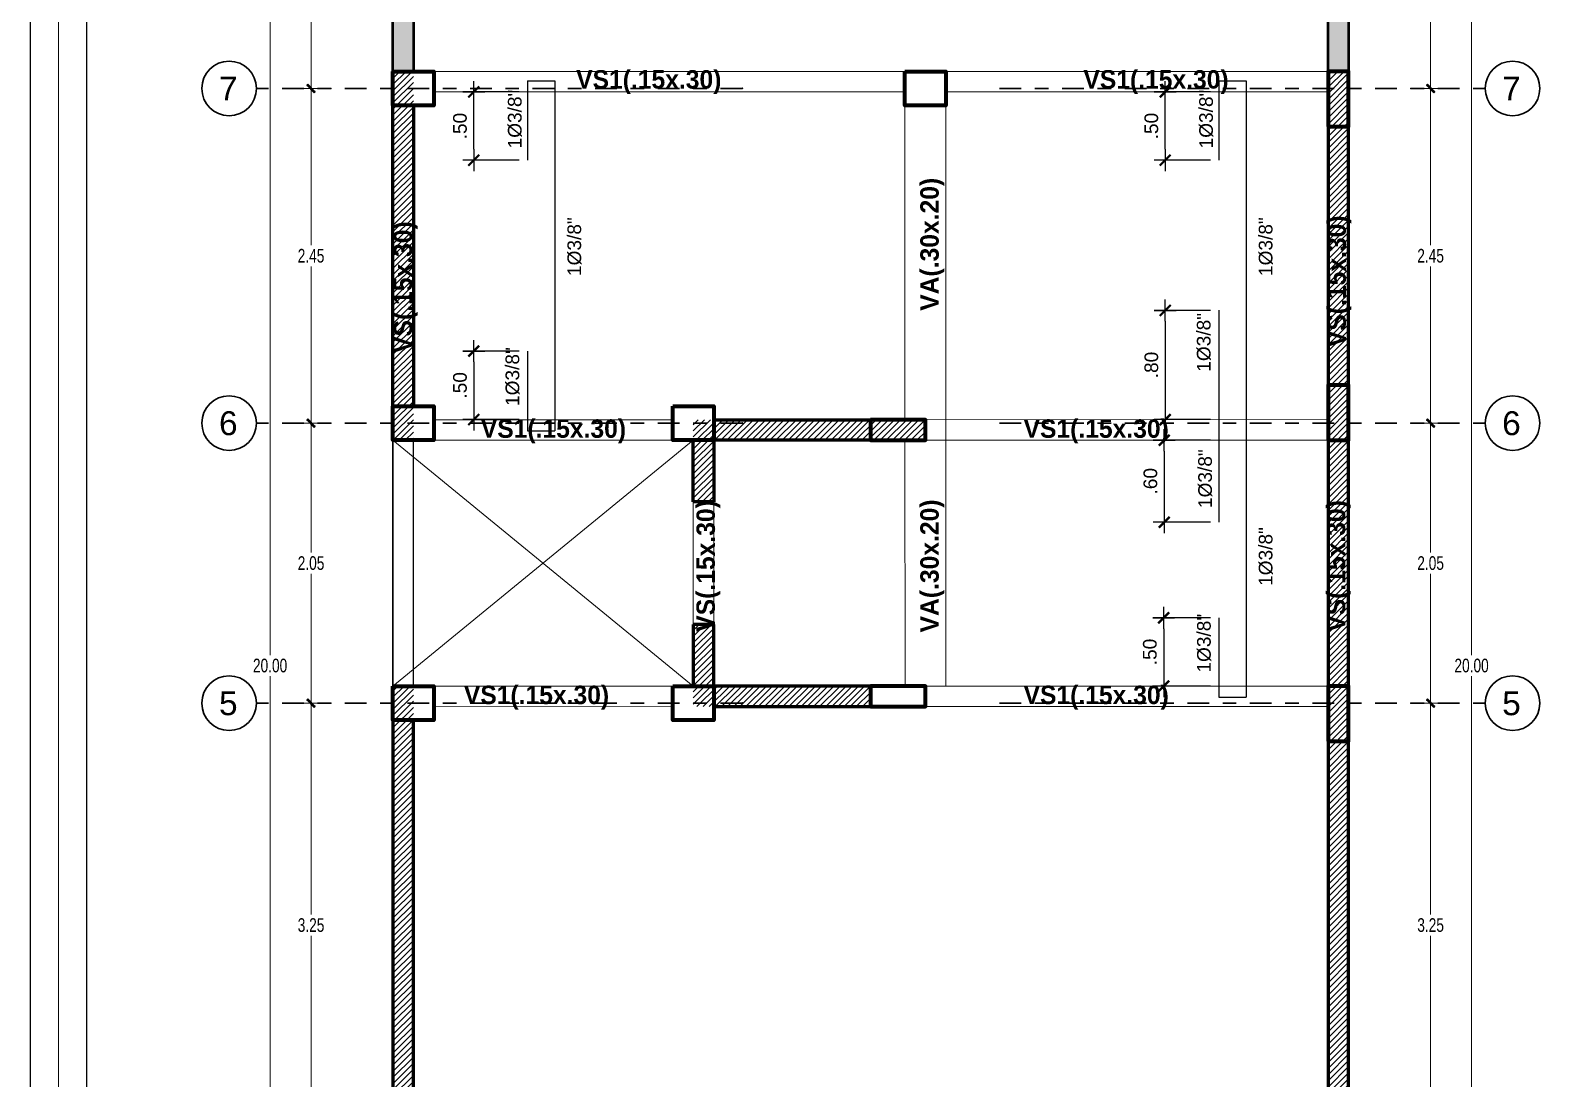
# Model space of a CAD drawing. Header units: millimetres. Extents: x 10559 to 10691, y -16579 to -16550.
# Drawn here: x 10648.58 to 10659.63, y -16565.7 to -16558.03 of the extents above; entities that cross this region are included whole.
import ezdxf
from ezdxf.enums import TextEntityAlignment as Align

# ---------------------------------------------------------------- set-up
doc = ezdxf.new("R2010")
doc.units = ezdxf.units.MM
doc.linetypes.add('Punto & Rayas', pattern=[0.335139, 0.15875, -0.088194, 0, -0.088194])
for name, color, linetype in [('ACERO VIG.', 4, 'Continuous'), ('COTA', 7, 'Continuous'), ('Nuevo_Estructura - Forjados', 7, 'Continuous'), ('TEXTO ACERO VIG.', 7, 'Continuous')]:
    doc.layers.add(name, color=color, linetype=linetype)
for name, color, linetype, lineweight in [('COLUMNAS', 3, 'Continuous', 80), ('P6', 255, 'Continuous', 20), ('Pluma 0.09', 5, 'Continuous', 0), ('TEXTO VIGAS', 3, 'Continuous', 20), ('VIGAS', 1, 'Continuous', 20)]:
    doc.layers.add(name, color=color, linetype=linetype, lineweight=lineweight)
doc.layers.add('Nuevo_Estructura - Forjados_Pluma_Nº__209', color=7, linetype='Continuous', lineweight=30, true_color=0x3e4f7b)
doc.layers.add('Nuevo_Estructura - Forjados_Pluma_Nº__219', color=7, linetype='Continuous', lineweight=13, true_color=0x404b6a)
doc.styles.add('ARIAL', font='arial.ttf')
doc.styles.add('Estilo_Generado_1', font='arial.ttf')
doc.styles.add('Henry', font='GOTHICB.TTF')
doc.styles.add('mahico', font='GOTHIC.TTF', dxfattribs={"width": 0.75})
doc.styles.get("Standard").update_dxf_attribs({"font": 'arial.ttf'})
doc.dimstyles.new('Copia de 50 P', dxfattribs={"dimtxt": 0.1, "dimasz": 0.01, "dimexe": 0.065, "dimexo": 0.0625, "dimgap": 0.025, "dimtad": 1, "dimtih": 1, "dimtoh": 1, "dimzin": 0, "dimdsep": 46, "dimtxsty": 'mahico', "dimblk": 'pa cotas', "dimcen": 0.09, "dimdle": 0.3, "dimclrd": 256, "dimclre": 256, "dimclrt": 256, "dimadec": 0, "dimazin": 0, "dimtfac": 1, "dimtofl": 0, "dimtmove": 0, "dimatfit": 3, "dimfxl": 0.15, "dimfxlon": 1, "dimtolj": 1, "dimtzin": 0, "dimlwd": 5, "dimlwe": 5, "dimarcsym": 0})
doc.dimstyles.new('COTAS_INT', dxfattribs={"dimtxt": 0.1, "dimasz": 0.08, "dimexe": 0.08, "dimexo": 0.0625, "dimgap": 0.05, "dimtad": 1, "dimzin": 4, "dimdsep": 46, "dimtxsty": 'Standard', "dimblk": 'DIMTICK', "dimcen": 0.09, "dimclrd": 1, "dimclre": 1, "dimclrt": 7, "dimadec": 0, "dimazin": 0, "dimtfac": 1, "dimtofl": 0, "dimtmove": 2, "dimatfit": 3, "dimfxl": 0.08, "dimtolj": 1, "dimtzin": 0, "dimarcsym": 0})
pattern_1 = [(45, (9.041605, 2.778586), (-0.022450640303, 0.022450640303), [])]

# ---------------------------------------------------------------- blocks, each defined once
blk = doc.blocks.new('DIMTICK')
at = {"color": 2}
for p, q in [((-1, 0), (1, 0)), ((0, 1), (0, -1))]:
    blk.add_line(p, q, dxfattribs=at)
at = {"color": 6, "const_width": 0.2}
blk.add_lwpolyline([(-0.5, 0.5), (0.5, -0.5)], dxfattribs=at)
blk = doc.blocks.new('*D273')
at = {"layer": 'COTA', "color": 1, "lineweight": -2, "transparency": 16777216}
for p, q in [((10657.22, -16558.48), (10656.809, -16558.48)), ((10656.889, -16558.9), (10656.889, -16558.56)), ((10657.22, -16558.98), (10656.809, -16558.98))]:
    blk.add_line(p, q, dxfattribs=at)
at = {"layer": 'Defpoints', "color": 0, "transparency": 16777216}
for p in [(10656.889, -16558.48), (10657.283, -16558.48), (10657.283, -16558.98)]:
    blk.add_point(p, dxfattribs=at)
at = {"layer": 'COTA', "color": 1, "lineweight": -2, "transparency": 16777216, "xscale": 0.08, "yscale": 0.08, "zscale": 0.08}
for p, rotation in [((10656.889, -16558.48), 90), ((10656.889, -16558.98), 270)]:
    blk.add_blockref('DIMTICK', p, dxfattribs=dict(at, rotation=rotation))
at = {"layer": 'COTA', "color": 7, "transparency": 16777216, "insert": (10656.788, -16558.73), "char_height": 0.1, "attachment_point": 5, "rotation": 90}
blk.add_mtext('\\A1;.50', dxfattribs=at)
blk = doc.blocks.new('*D274')
at = {"layer": 'COTA', "color": 1, "lineweight": -2, "transparency": 16777216}
for p, q in [((10657.22, -16560.079), (10656.809, -16560.079)), ((10656.889, -16560.159), (10656.889, -16560.799)), ((10657.22, -16560.879), (10656.809, -16560.879))]:
    blk.add_line(p, q, dxfattribs=at)
at = {"layer": 'Defpoints', "color": 0, "transparency": 16777216}
for p in [(10657.283, -16560.079), (10656.889, -16560.879), (10657.283, -16560.879)]:
    blk.add_point(p, dxfattribs=at)
at = {"layer": 'COTA', "color": 1, "lineweight": -2, "transparency": 16777216, "xscale": 0.08, "yscale": 0.08, "zscale": 0.08}
for p, rotation in [((10656.889, -16560.079), 90), ((10656.889, -16560.879), 270)]:
    blk.add_blockref('DIMTICK', p, dxfattribs=dict(at, rotation=rotation))
at = {"layer": 'COTA', "color": 7, "transparency": 16777216, "insert": (10656.788, -16560.479), "char_height": 0.1, "attachment_point": 5, "rotation": 90}
blk.add_mtext('\\A1;.80', dxfattribs=at)
blk = doc.blocks.new('*D275')
at = {"layer": 'COTA', "color": 1, "lineweight": -2, "transparency": 16777216}
for p, q in [((10657.22, -16561.03), (10656.802, -16561.03)), ((10656.882, -16561.11), (10656.882, -16561.55)), ((10657.22, -16561.63), (10656.802, -16561.63))]:
    blk.add_line(p, q, dxfattribs=at)
at = {"layer": 'Defpoints', "color": 0, "transparency": 16777216}
for p in [(10657.283, -16561.03), (10656.882, -16561.63), (10657.283, -16561.63)]:
    blk.add_point(p, dxfattribs=at)
at = {"layer": 'COTA', "color": 1, "lineweight": -2, "transparency": 16777216, "xscale": 0.08, "yscale": 0.08, "zscale": 0.08}
for p, rotation in [((10656.882, -16561.03), 90), ((10656.882, -16561.63), 270)]:
    blk.add_blockref('DIMTICK', p, dxfattribs=dict(at, rotation=rotation))
at = {"layer": 'COTA', "color": 7, "transparency": 16777216, "insert": (10656.781, -16561.33), "char_height": 0.1, "attachment_point": 5, "rotation": 90}
blk.add_mtext('\\A1;.60', dxfattribs=at)
blk = doc.blocks.new('*D276')
at = {"layer": 'COTA', "color": 1, "lineweight": -2, "transparency": 16777216}
for p, q in [((10657.22, -16562.33), (10656.798, -16562.33)), ((10656.878, -16562.41), (10656.878, -16562.75)), ((10657.22, -16562.83), (10656.798, -16562.83))]:
    blk.add_line(p, q, dxfattribs=at)
at = {"layer": 'Defpoints', "color": 0, "transparency": 16777216}
for p in [(10657.283, -16562.33), (10656.878, -16562.83), (10657.283, -16562.83)]:
    blk.add_point(p, dxfattribs=at)
at = {"layer": 'COTA', "color": 1, "lineweight": -2, "transparency": 16777216, "xscale": 0.08, "yscale": 0.08, "zscale": 0.08}
for p, rotation in [((10656.878, -16562.33), 90), ((10656.878, -16562.83), 270)]:
    blk.add_blockref('DIMTICK', p, dxfattribs=dict(at, rotation=rotation))
at = {"layer": 'COTA', "color": 7, "transparency": 16777216, "insert": (10656.777, -16562.58), "char_height": 0.1, "attachment_point": 5, "rotation": 90}
blk.add_mtext('\\A1;.50', dxfattribs=at)
blk = doc.blocks.new('*D278')
at = {"layer": 'COTA', "color": 1, "lineweight": -2, "transparency": 16777216}
for p, q in [((10652.157, -16558.48), (10651.745, -16558.48)), ((10651.825, -16558.9), (10651.825, -16558.56)), ((10652.157, -16558.98), (10651.745, -16558.98))]:
    blk.add_line(p, q, dxfattribs=at)
at = {"layer": 'Defpoints', "color": 0, "transparency": 16777216}
for p in [(10651.825, -16558.48), (10652.219, -16558.48), (10652.219, -16558.98)]:
    blk.add_point(p, dxfattribs=at)
at = {"layer": 'COTA', "color": 1, "lineweight": -2, "transparency": 16777216, "xscale": 0.08, "yscale": 0.08, "zscale": 0.08}
for p, rotation in [((10651.825, -16558.48), 90), ((10651.825, -16558.98), 270)]:
    blk.add_blockref('DIMTICK', p, dxfattribs=dict(at, rotation=rotation))
at = {"layer": 'COTA', "color": 7, "transparency": 16777216, "insert": (10651.724, -16558.73), "char_height": 0.1, "attachment_point": 5, "rotation": 90}
blk.add_mtext('\\A1;.50', dxfattribs=at)
blk = doc.blocks.new('*D277')
at = {"layer": 'COTA', "color": 1, "lineweight": -2, "transparency": 16777216}
for p, q in [((10652.157, -16560.377), (10651.745, -16560.377)), ((10651.825, -16560.457), (10651.825, -16560.799)), ((10652.157, -16560.879), (10651.745, -16560.879))]:
    blk.add_line(p, q, dxfattribs=at)
at = {"layer": 'Defpoints', "color": 0, "transparency": 16777216}
for p in [(10652.219, -16560.377), (10651.825, -16560.879), (10652.219, -16560.879)]:
    blk.add_point(p, dxfattribs=at)
at = {"layer": 'COTA', "color": 1, "lineweight": -2, "transparency": 16777216, "xscale": 0.08, "yscale": 0.08, "zscale": 0.08}
for p, rotation in [((10651.825, -16560.377), 90), ((10651.825, -16560.879), 270)]:
    blk.add_blockref('DIMTICK', p, dxfattribs=dict(at, rotation=rotation))
at = {"layer": 'COTA', "color": 7, "transparency": 16777216, "insert": (10651.724, -16560.628), "char_height": 0.1, "attachment_point": 5, "rotation": 90}
blk.add_mtext('\\A1;.50', dxfattribs=at)
blk = doc.blocks.new('HTRHTRHTR')
for p, q in [((3391.88, 437.54), (3391.88, -165.78)), ((3400.57, -157.09), (3400.57, 428.85))]:
    blk.add_line(p, q)
at = {"layer": 'P6', "color": 7}
blk.add_line((3396.22, -161.44), (3396.22, 433.19), dxfattribs=at)
blk = doc.blocks.new('pa cotas')
h = blk.add_hatch(color=256)
h.paths.add_polyline_path([(2.4, 3.1), (-3.1, -2.4), (-2.4, -3.1)])
h.paths.add_polyline_path([(3.1, 2.4), (2.4, 3.1), (-2.4, -3.1)])
blk.add_line((-2.4, -3.1), (2.4, 3.1))
blk.add_lwpolyline([(3.1, 2.4), (2.4, 3.1), (-3.1, -2.4), (-2.4, -3.1)], close=True)
blk = doc.blocks.new('*D487')
at = {"lineweight": 5, "transparency": 16777216}
for p, q in [((10599.703, -16552.193), (10599.488, -16552.193)), ((10599.553, -16552.203), (10599.553, -16562.116)), ((10599.553, -16572.183), (10599.553, -16562.271)), ((10599.553, -16572.193), (10599.488, -16572.193))]:
    blk.add_line(p, q, dxfattribs=at)
at = {"layer": 'Defpoints', "color": 0, "transparency": 16777216}
for p in [(10600.453, -16552.193), (10599.553, -16572.193), (10599.553, -16572.193)]:
    blk.add_point(p, dxfattribs=at)
at = {"lineweight": 5, "transparency": 16777216, "xscale": 0.01, "yscale": 0.01, "zscale": 0.01}
for p, rotation in [((10599.553, -16552.193), 90), ((10599.553, -16572.193), 270)]:
    blk.add_blockref('pa cotas', p, dxfattribs=dict(at, rotation=rotation))
at = {"transparency": 16777216, "insert": (10599.553, -16562.193), "char_height": 0.1, "attachment_point": 5, "style": 'mahico'}
blk.add_mtext('\\A1;20.00', dxfattribs=at)
blk = doc.blocks.new('Marcador de red estándar_2')
at = {"layer": 'Nuevo_Estructura - Forjados_Pluma_Nº__209', "color": 167, "linetype": 'Punto & Rayas', "lineweight": 30, "true_color": 0x3e4f7b}
for p, q in [((-0.942, 0), (-4.5, 0)), ((0.942, 0), (4.5, 0))]:
    blk.add_line(p, q, dxfattribs=at)
at = {"layer": 'Nuevo_Estructura - Forjados_Pluma_Nº__209', "color": 167, "linetype": 'Continuous', "lineweight": 30, "true_color": 0x3e4f7b}
for centre in [(-4.7, 0), (4.7, 0)]:
    blk.add_circle(centre, 0.2, dxfattribs=at)
at = {"layer": 'Nuevo_Estructura - Forjados_Pluma_Nº__209', "color": 167, "linetype": 'Punto & Rayas', "lineweight": 30, "true_color": 0x3e4f7b}
blk.add_point((0.942, 0), dxfattribs=at)
blk.add_point((0.942, 0), dxfattribs=at)
at = {"layer": 'Nuevo_Estructura - Forjados_Pluma_Nº__219', "color": 167, "lineweight": 13, "true_color": 0x404b6a, "style": 'Estilo_Generado_1'}
for tag, p in [('AC_MarkerText_1_0', (-4.7, -0.168)), ('AC_MarkerText_1_1', (4.7, -0.168))]:
    blk.add_attdef(tag, text='', height=0.175, rotation=180, dxfattribs=at).set_placement(p, align=Align.TOP_CENTER)
blk = doc.blocks.new('*D488')
at = {"lineweight": 5, "transparency": 16777216}
for p, q in [((10600.003, -16562.468), (10599.788, -16562.468)), ((10599.853, -16562.478), (10599.853, -16564.016)), ((10599.853, -16565.708), (10599.853, -16564.171)), ((10600.003, -16565.718), (10599.788, -16565.718))]:
    blk.add_line(p, q, dxfattribs=at)
at = {"layer": 'Defpoints', "color": 0, "transparency": 16777216}
for p in [(10600.453, -16562.468), (10599.853, -16565.718), (10600.453, -16565.718)]:
    blk.add_point(p, dxfattribs=at)
at = {"lineweight": 5, "transparency": 16777216, "xscale": 0.01, "yscale": 0.01, "zscale": 0.01}
for p, rotation in [((10599.853, -16562.468), 90), ((10599.853, -16565.718), 270)]:
    blk.add_blockref('pa cotas', p, dxfattribs=dict(at, rotation=rotation))
at = {"transparency": 16777216, "insert": (10599.853, -16564.093), "char_height": 0.1, "attachment_point": 5, "style": 'mahico'}
blk.add_mtext('\\A1;3.25', dxfattribs=at)
blk = doc.blocks.new('*D493')
at = {"lineweight": 5, "transparency": 16777216}
for p, q in [((10608.203, -16552.193), (10608.418, -16552.193)), ((10608.353, -16552.203), (10608.353, -16562.116)), ((10608.353, -16572.183), (10608.353, -16562.271)), ((10608.353, -16572.193), (10608.418, -16572.193))]:
    blk.add_line(p, q, dxfattribs=at)
at = {"layer": 'Defpoints', "color": 0, "transparency": 16777216}
for p in [(10607.453, -16552.193), (10608.353, -16572.193), (10608.353, -16572.193)]:
    blk.add_point(p, dxfattribs=at)
at = {"lineweight": 5, "transparency": 16777216, "xscale": 0.01, "yscale": 0.01, "zscale": 0.01}
for p, rotation in [((10608.353, -16552.193), 90), ((10608.353, -16572.193), 270)]:
    blk.add_blockref('pa cotas', p, dxfattribs=dict(at, rotation=rotation))
at = {"transparency": 16777216, "insert": (10608.353, -16562.193), "char_height": 0.1, "attachment_point": 5, "style": 'mahico'}
blk.add_mtext('\\A1;20.00', dxfattribs=at)
blk = doc.blocks.new('*D496')
at = {"lineweight": 5, "transparency": 16777216}
for p, q in [((10607.903, -16554.218), (10608.118, -16554.218)), ((10608.053, -16554.228), (10608.053, -16556.016)), ((10608.053, -16557.958), (10608.053, -16556.171)), ((10607.903, -16557.968), (10608.118, -16557.968))]:
    blk.add_line(p, q, dxfattribs=at)
at = {"layer": 'Defpoints', "color": 0, "transparency": 16777216}
for p in [(10607.453, -16554.218), (10607.453, -16557.968), (10608.053, -16557.968)]:
    blk.add_point(p, dxfattribs=at)
at = {"lineweight": 5, "transparency": 16777216, "xscale": 0.01, "yscale": 0.01, "zscale": 0.01}
for p, rotation in [((10608.053, -16554.218), 90), ((10608.053, -16557.968), 270)]:
    blk.add_blockref('pa cotas', p, dxfattribs=dict(at, rotation=rotation))
at = {"transparency": 16777216, "insert": (10608.053, -16556.093), "char_height": 0.1, "attachment_point": 5, "style": 'mahico'}
blk.add_mtext('\\A1;3.75', dxfattribs=at)
blk = doc.blocks.new('*D497')
at = {"lineweight": 5, "transparency": 16777216}
for p, q in [((10607.903, -16557.968), (10608.118, -16557.968)), ((10608.053, -16557.978), (10608.053, -16559.116)), ((10608.053, -16560.408), (10608.053, -16559.271)), ((10607.903, -16560.418), (10608.118, -16560.418))]:
    blk.add_line(p, q, dxfattribs=at)
at = {"layer": 'Defpoints', "color": 0, "transparency": 16777216}
for p in [(10607.453, -16557.968), (10607.453, -16560.418), (10608.053, -16560.418)]:
    blk.add_point(p, dxfattribs=at)
at = {"lineweight": 5, "transparency": 16777216, "xscale": 0.01, "yscale": 0.01, "zscale": 0.01}
for p, rotation in [((10608.053, -16557.968), 90), ((10608.053, -16560.418), 270)]:
    blk.add_blockref('pa cotas', p, dxfattribs=dict(at, rotation=rotation))
at = {"transparency": 16777216, "insert": (10608.053, -16559.193), "char_height": 0.1, "attachment_point": 5, "style": 'mahico'}
blk.add_mtext('\\A1;2.45', dxfattribs=at)
blk = doc.blocks.new('*D498')
at = {"lineweight": 5, "transparency": 16777216}
for p, q in [((10607.903, -16560.418), (10608.118, -16560.418)), ((10608.053, -16560.428), (10608.053, -16561.366)), ((10608.053, -16562.458), (10608.053, -16561.521)), ((10607.903, -16562.468), (10608.118, -16562.468))]:
    blk.add_line(p, q, dxfattribs=at)
at = {"layer": 'Defpoints', "color": 0, "transparency": 16777216}
for p in [(10607.453, -16560.418), (10607.453, -16562.468), (10608.053, -16562.468)]:
    blk.add_point(p, dxfattribs=at)
at = {"lineweight": 5, "transparency": 16777216, "xscale": 0.01, "yscale": 0.01, "zscale": 0.01}
for p, rotation in [((10608.053, -16560.418), 90), ((10608.053, -16562.468), 270)]:
    blk.add_blockref('pa cotas', p, dxfattribs=dict(at, rotation=rotation))
at = {"transparency": 16777216, "insert": (10608.053, -16561.443), "char_height": 0.1, "attachment_point": 5, "style": 'mahico'}
blk.add_mtext('\\A1;2.05', dxfattribs=at)
blk = doc.blocks.new('*D499')
at = {"lineweight": 5, "transparency": 16777216}
for p, q in [((10607.903, -16562.468), (10608.118, -16562.468)), ((10608.053, -16562.478), (10608.053, -16564.016)), ((10608.053, -16565.708), (10608.053, -16564.171)), ((10607.903, -16565.718), (10608.118, -16565.718))]:
    blk.add_line(p, q, dxfattribs=at)
at = {"layer": 'Defpoints', "color": 0, "transparency": 16777216}
for p in [(10607.453, -16562.468), (10607.453, -16565.718), (10608.053, -16565.718)]:
    blk.add_point(p, dxfattribs=at)
at = {"lineweight": 5, "transparency": 16777216, "xscale": 0.01, "yscale": 0.01, "zscale": 0.01}
for p, rotation in [((10608.053, -16562.468), 90), ((10608.053, -16565.718), 270)]:
    blk.add_blockref('pa cotas', p, dxfattribs=dict(at, rotation=rotation))
at = {"transparency": 16777216, "insert": (10608.053, -16564.093), "char_height": 0.1, "attachment_point": 5, "style": 'mahico'}
blk.add_mtext('\\A1;3.25', dxfattribs=at)
blk = doc.blocks.new('*D476')
at = {"lineweight": 5, "transparency": 16777216}
for p, q in [((10600.003, -16554.218), (10599.788, -16554.218)), ((10599.853, -16554.228), (10599.853, -16556.016)), ((10599.853, -16557.958), (10599.853, -16556.171)), ((10600.003, -16557.968), (10599.788, -16557.968))]:
    blk.add_line(p, q, dxfattribs=at)
at = {"layer": 'Defpoints', "color": 0, "transparency": 16777216}
for p in [(10600.453, -16554.218), (10599.853, -16557.968), (10600.453, -16557.968)]:
    blk.add_point(p, dxfattribs=at)
at = {"lineweight": 5, "transparency": 16777216, "xscale": 0.01, "yscale": 0.01, "zscale": 0.01}
for p, rotation in [((10599.853, -16554.218), 90), ((10599.853, -16557.968), 270)]:
    blk.add_blockref('pa cotas', p, dxfattribs=dict(at, rotation=rotation))
at = {"transparency": 16777216, "insert": (10599.853, -16556.093), "char_height": 0.1, "attachment_point": 5, "style": 'mahico'}
blk.add_mtext('\\A1;3.75', dxfattribs=at)
blk = doc.blocks.new('*D477')
at = {"lineweight": 5, "transparency": 16777216}
for p, q in [((10600.003, -16557.968), (10599.788, -16557.968)), ((10599.853, -16557.978), (10599.853, -16559.116)), ((10599.853, -16560.408), (10599.853, -16559.271)), ((10600.003, -16560.418), (10599.788, -16560.418))]:
    blk.add_line(p, q, dxfattribs=at)
at = {"layer": 'Defpoints', "color": 0, "transparency": 16777216}
for p in [(10600.453, -16557.968), (10599.853, -16560.418), (10600.453, -16560.418)]:
    blk.add_point(p, dxfattribs=at)
at = {"lineweight": 5, "transparency": 16777216, "xscale": 0.01, "yscale": 0.01, "zscale": 0.01}
for p, rotation in [((10599.853, -16557.968), 90), ((10599.853, -16560.418), 270)]:
    blk.add_blockref('pa cotas', p, dxfattribs=dict(at, rotation=rotation))
at = {"transparency": 16777216, "insert": (10599.853, -16559.193), "char_height": 0.1, "attachment_point": 5, "style": 'mahico'}
blk.add_mtext('\\A1;2.45', dxfattribs=at)
blk = doc.blocks.new('*D478')
at = {"lineweight": 5, "transparency": 16777216}
for p, q in [((10600.003, -16560.418), (10599.788, -16560.418)), ((10599.853, -16560.428), (10599.853, -16561.366)), ((10599.853, -16562.458), (10599.853, -16561.521)), ((10600.003, -16562.468), (10599.788, -16562.468))]:
    blk.add_line(p, q, dxfattribs=at)
at = {"layer": 'Defpoints', "color": 0, "transparency": 16777216}
for p in [(10600.453, -16560.418), (10599.853, -16562.468), (10600.453, -16562.468)]:
    blk.add_point(p, dxfattribs=at)
at = {"lineweight": 5, "transparency": 16777216, "xscale": 0.01, "yscale": 0.01, "zscale": 0.01}
for p, rotation in [((10599.853, -16560.418), 90), ((10599.853, -16562.468), 270)]:
    blk.add_blockref('pa cotas', p, dxfattribs=dict(at, rotation=rotation))
at = {"transparency": 16777216, "insert": (10599.853, -16561.443), "char_height": 0.1, "attachment_point": 5, "style": 'mahico'}
blk.add_mtext('\\A1;2.05', dxfattribs=at)
blk = doc.blocks.new('fdvfvfdvdf')
at = {"layer": 'Nuevo_Estructura - Forjados', "color": 8, "linetype": 'Continuous', "lineweight": 15}
ref = blk.add_blockref('Marcador de red estándar_2', (10603.953, -16557.968), dxfattribs=dict(at, rotation=180))
ref.add_attrib('AC_MarkerText_1', '7', dxfattribs={"layer": 'Nuevo_Estructura - Forjados_Pluma_Nº__219', "color": 167, "lineweight": 13, "true_color": 0x404b6a, "height": 0.175, "style": 'Estilo_Generado_1'}).set_placement((10608.645, -16557.881), align=Align.TOP_CENTER)
ref.add_attrib('AC_MarkerText_1_1', '7', dxfattribs={"layer": 'Nuevo_Estructura - Forjados_Pluma_Nº__219', "color": 167, "lineweight": 13, "true_color": 0x404b6a, "height": 0.175, "style": 'Estilo_Generado_1'}).set_placement((10599.247, -16557.881), align=Align.TOP_CENTER)
ref = blk.add_blockref('Marcador de red estándar_2', (10603.953, -16560.418), dxfattribs=dict(at, rotation=180))
ref.add_attrib('AC_MarkerText_1', '6', dxfattribs={"layer": 'Nuevo_Estructura - Forjados_Pluma_Nº__219', "color": 167, "lineweight": 13, "true_color": 0x404b6a, "height": 0.175, "style": 'Estilo_Generado_1'}).set_placement((10608.645, -16560.331), align=Align.TOP_CENTER)
ref.add_attrib('AC_MarkerText_1_1', '6', dxfattribs={"layer": 'Nuevo_Estructura - Forjados_Pluma_Nº__219', "color": 167, "lineweight": 13, "true_color": 0x404b6a, "height": 0.175, "style": 'Estilo_Generado_1'}).set_placement((10599.247, -16560.331), align=Align.TOP_CENTER)
ref = blk.add_blockref('Marcador de red estándar_2', (10603.953, -16562.468), dxfattribs=dict(at, rotation=180))
ref.add_attrib('AC_MarkerText_1', '5', dxfattribs={"layer": 'Nuevo_Estructura - Forjados_Pluma_Nº__219', "color": 167, "lineweight": 13, "true_color": 0x404b6a, "height": 0.175, "style": 'Estilo_Generado_1'}).set_placement((10608.645, -16562.381), align=Align.TOP_CENTER)
ref.add_attrib('AC_MarkerText_1_1', '5', dxfattribs={"layer": 'Nuevo_Estructura - Forjados_Pluma_Nº__219', "color": 167, "lineweight": 13, "true_color": 0x404b6a, "height": 0.175, "style": 'Estilo_Generado_1'}).set_placement((10599.247, -16562.381), align=Align.TOP_CENTER)
for base, p1, p2, picture, middle in [((10599.553, -16572.193), (10600.453, -16552.193), (10599.553, -16572.193), '*D487', (10599.553, -16562.193)), ((10608.353, -16572.193), (10607.453, -16552.193), (10608.353, -16572.193), '*D493', (10608.353, -16562.193))]:
    dim = blk.add_linear_dim(base=base, p1=p1, p2=p2, angle=270, dimstyle='Copia de 50 P')
    dim.commit()
    dim.dimension.update_dxf_attribs({"geometry": picture, "text_midpoint": middle})
for base, p1, p2, picture, middle in [((10599.853, -16557.968), (10600.453, -16554.218), (10600.453, -16557.968), '*D476', (10599.853, -16556.093)), ((10608.053, -16557.968), (10607.453, -16554.218), (10607.453, -16557.968), '*D496', (10608.053, -16556.093)), ((10599.853, -16560.418), (10600.453, -16557.968), (10600.453, -16560.418), '*D477', (10599.853, -16559.193)), ((10608.053, -16560.418), (10607.453, -16557.968), (10607.453, -16560.418), '*D497', (10608.053, -16559.193)), ((10599.853, -16562.468), (10600.453, -16560.418), (10600.453, -16562.468), '*D478', (10599.853, -16561.443)), ((10608.053, -16562.468), (10607.453, -16560.418), (10607.453, -16562.468), '*D498', (10608.053, -16561.443)), ((10599.853, -16565.718), (10600.453, -16562.468), (10600.453, -16565.718), '*D488', (10599.853, -16564.093)), ((10608.053, -16565.718), (10607.453, -16562.468), (10607.453, -16565.718), '*D499', (10608.053, -16564.093))]:
    dim = blk.add_linear_dim(base=base, p1=p1, p2=p2, angle=270, dimstyle='Copia de 50 P', override={"dimtmove": 1})
    dim.commit()
    dim.dimension.update_dxf_attribs({"geometry": picture, "text_midpoint": middle})

msp = doc.modelspace()

# ---------------------------------------------------------------- hatches: boundary and pattern name
h = msp.add_hatch(color=256)
h.dxf.hatch_style = 1
h.paths.add_polyline_path([(10651.23274, -16558.32982), (10651.23274, -16554.22982), (10658.23274, -16554.22982), (10658.23274, -16558.32982), (10658.08274, -16558.32982), (10658.08274, -16554.37982), (10651.38274, -16554.37982), (10651.38274, -16558.32982)])
at = {"layer": 'Pluma 0.09'}
h = msp.add_hatch(dxfattribs=at)
h.set_pattern_fill('LINE', color=256, scale=0.01, angle=45)
h.set_pattern_definition(pattern_1)
h.paths.add_polyline_path([(10651.38274, -16558.32982), (10651.23274, -16558.32982), (10651.23274, -16561.02982), (10651.38274, -16561.02982)])
h = msp.add_hatch(dxfattribs=at)
h.set_pattern_fill('LINE', color=256, scale=0.01, angle=45)
h.set_pattern_definition(pattern_1)
h.paths.add_polyline_path([(10658.08274, -16558.32982), (10658.23274, -16558.32982), (10658.23274, -16569.67982), (10658.08274, -16569.67982)])
h = msp.add_hatch(dxfattribs=at)
h.set_pattern_fill('LINE', color=256, scale=0.01, angle=45)
h.set_pattern_definition([(45, (21.409828, 2.778586), (-0.022450640303, 0.022450640303), [])])
h.paths.add_polyline_path([(10655.13274, -16560.87982), (10653.43274, -16560.87982), (10653.43274, -16561.47982), (10653.58274, -16561.47982), (10653.58274, -16561.02982), (10655.13274, -16561.02982)])
h = msp.add_hatch(dxfattribs=at)
h.set_pattern_fill('LINE', color=256, scale=0.01, angle=45)
h.set_pattern_definition(pattern_1)
h.paths.add_polyline_path([(10654.7304, -16562.82982), (10653.58274, -16562.82982), (10653.58274, -16562.37982), (10653.43274, -16562.37982), (10653.43274, -16562.97982), (10654.7304, -16562.97982)])
h = msp.add_hatch(dxfattribs=at)
h.set_pattern_fill('LINE', color=256, scale=0.01, angle=45)
h.set_pattern_definition([(45, (33.912017, 2.778586), (-0.022450640303, 0.022450640303), [])])
h.paths.add_polyline_path([(10651.38274, -16562.82982), (10651.23274, -16562.82982), (10651.23274, -16570.67982), (10651.38274, -16570.67982), (10651.38274, -16567.22982), (10651.38274, -16567.07982)])

# ---------------------------------------------------------------- linework, layer by layer
for p, q in [((10651.23274, -16552.67982), (10651.23274, -16572.67982)), ((10658.23274, -16572.67982), (10658.23274, -16552.67982)), ((10653.58274, -16560.87982), (10655.13274, -16560.87982)), ((10651.38274, -16562.82982), (10651.38274, -16561.02982)), ((10653.58274, -16561.02982), (10653.58274, -16561.47982)), ((10653.58274, -16561.02982), (10655.13274, -16561.02982)), ((10653.58274, -16561.47982), (10653.58274, -16561.02982)), ((10653.58274, -16561.47982), (10653.43274, -16561.47982)), ((10653.58274, -16562.37982), (10653.43274, -16562.37982)), ((10653.58274, -16562.37982), (10653.58274, -16562.82982)), ((10653.58274, -16562.82982), (10653.58274, -16562.37982)), ((10658.08274, -16565.37982), (10658.08274, -16564.07982)), ((10658.08274, -16569.52982), (10658.08274, -16565.52982))]:
    msp.add_line(p, q)
at = {"lineweight": 60}
for p, q in [((10651.23274, -16561.02982), (10651.23274, -16558.32982)), ((10658.08274, -16558.32982), (10658.08274, -16564.07982)), ((10658.23274, -16569.67982), (10658.23274, -16558.32982)), ((10651.38274, -16558.57982), (10651.38274, -16560.77982)), ((10653.58274, -16560.87982), (10655.13274, -16560.87982)), ((10655.13274, -16561.02982), (10655.13274, -16560.87982)), ((10651.38274, -16561.02982), (10651.23274, -16561.02982)), ((10653.43274, -16561.47982), (10653.43274, -16561.02982)), ((10655.13274, -16561.02982), (10653.58274, -16561.02982)), ((10653.58274, -16561.02982), (10653.58274, -16561.47982)), ((10653.58274, -16561.47982), (10653.43274, -16561.47982)), ((10653.58274, -16562.37982), (10653.43274, -16562.37982)), ((10653.43274, -16562.37982), (10653.43274, -16562.82982)), ((10653.58274, -16562.82982), (10653.58274, -16562.37982)), ((10651.38274, -16562.82982), (10651.23274, -16562.82982)), ((10651.23274, -16562.82982), (10651.23274, -16569.07982)), ((10654.8304, -16562.82982), (10653.58274, -16562.82982)), ((10653.58274, -16562.97982), (10654.8304, -16562.97982)), ((10651.38274, -16569.07982), (10651.38274, -16563.07982)), ((10658.08274, -16564.07982), (10658.08274, -16569.67982))]:
    msp.add_line(p, q, dxfattribs=at)
msp.add_lwpolyline([(10651.23274, -16552.67982), (10658.23274, -16552.67982), (10658.23274, -16572.67982), (10651.23274, -16572.67982)], close=True)
at = {"color": 251, "lineweight": 50, "true_color": 0x636466}
msp.add_lwpolyline([(10651.23274, -16558.32982), (10651.23274, -16554.22982), (10658.23274, -16554.22982), (10658.23274, -16558.32982), (10658.08274, -16558.32982), (10658.08274, -16554.37982), (10651.38274, -16554.37982), (10651.38274, -16558.32982)], close=True, dxfattribs=at)
for points in [[(10651.38274, -16559.77982), (10651.38274, -16558.57982)], [(10658.23274, -16563.92982), (10658.23274, -16563.92982), (10658.23274, -16565.52982)]]:
    msp.add_lwpolyline(points)
at = {"color": 251, "lineweight": 9, "true_color": 0x636466}
for points in [[(10651.23274, -16562.82982), (10653.43274, -16561.02982)], [(10653.43274, -16562.82982), (10651.23274, -16561.02982)]]:
    msp.add_lwpolyline(points, dxfattribs=at)
at = {"layer": 'ACERO VIG.'}
for p, q in [((10652.21929, -16558.39982), (10652.21929, -16558.97982)), ((10652.21929, -16558.39982), (10652.41929, -16558.39982)), ((10652.41929, -16558.39982), (10652.41929, -16560.95982)), ((10657.28263, -16558.39982), (10657.28263, -16558.97982)), ((10657.28263, -16558.39982), (10657.48263, -16558.39982)), ((10657.48263, -16558.39982), (10657.48263, -16562.90984)), ((10657.28263, -16560.07879), (10657.28263, -16561.62982)), ((10652.21929, -16560.37698), (10652.21929, -16560.95982)), ((10652.21929, -16560.95982), (10652.41929, -16560.95982)), ((10657.28263, -16562.32982), (10657.28263, -16562.90984)), ((10657.28263, -16562.90984), (10657.48263, -16562.90984))]:
    msp.add_line(p, q, dxfattribs=at)
at = {"layer": 'COLUMNAS', "color": 1, "lineweight": 80, "ltscale": 0.2}
for points in [[(10651.23274, -16558.32982), (10651.53274, -16558.32982), (10651.53274, -16558.57982), (10651.23274, -16558.57982)], [(10654.98274, -16558.32982), (10655.28274, -16558.32982), (10655.28274, -16558.57982), (10654.98274, -16558.57982)], [(10658.08274, -16558.73217), (10658.23274, -16558.73217), (10658.23274, -16558.32982), (10658.08274, -16558.32982)], [(10658.08274, -16561.02982), (10658.23274, -16561.02982), (10658.23274, -16560.62748), (10658.08274, -16560.62748)], [(10651.23274, -16560.77982), (10651.53274, -16560.77982), (10651.53274, -16561.02982), (10651.23274, -16561.02982)], [(10653.28274, -16560.77982), (10653.58274, -16560.77982), (10653.58274, -16561.02982), (10653.28274, -16561.02982)], [(10654.7304, -16560.87982), (10654.7304, -16561.02982), (10655.13274, -16561.02982), (10655.13274, -16560.87982)], [(10651.23274, -16562.82982), (10651.53274, -16562.82982), (10651.53274, -16563.07982), (10651.23274, -16563.07982)], [(10653.28274, -16562.82982), (10653.58274, -16562.82982), (10653.58274, -16563.07982), (10653.28274, -16563.07982)], [(10654.7304, -16562.82982), (10654.7304, -16562.97982), (10655.13274, -16562.97982), (10655.13274, -16562.82982)], [(10658.08274, -16563.23217), (10658.23274, -16563.23217), (10658.23274, -16562.82982), (10658.08274, -16562.82982)]]:
    msp.add_lwpolyline(points, close=True, dxfattribs=at)
at = {"layer": 'VIGAS'}
for p, q in [((10651.38274, -16558.32982), (10658.08274, -16558.32982)), ((10654.98274, -16558.47982), (10651.53274, -16558.47982)), ((10654.98274, -16558.47982), (10654.98316, -16560.87982)), ((10655.28274, -16558.47982), (10658.08274, -16558.47982)), ((10655.28274, -16562.82982), (10655.28274, -16558.47982)), ((10653.28274, -16560.87949), (10651.53274, -16560.8798)), ((10658.08274, -16560.87865), (10653.58274, -16560.87944)), ((10651.38274, -16561.02982), (10658.08274, -16561.02982)), ((10653.43274, -16561.02982), (10653.43274, -16562.82982)), ((10653.58391, -16561.02982), (10653.58391, -16562.82982)), ((10654.98319, -16561.02982), (10654.9835, -16562.82982)), ((10653.43274, -16562.82982), (10651.38274, -16562.82982)), ((10655.13274, -16562.82982), (10658.08274, -16562.82982)), ((10653.28274, -16562.97991), (10651.53274, -16562.98091)), ((10655.13274, -16562.97982), (10658.08274, -16562.97982))]:
    msp.add_line(p, q, dxfattribs=at)

# ---------------------------------------------------------------- block references
at = {"color": 251, "lineweight": 60, "xscale": 0.04776345228451045, "yscale": 0.04776345228451045, "zscale": 0.04776345228451045}
msp.add_blockref('HTRHTRHTR', (10486.56822, -16571.25012), dxfattribs=at)
msp.add_blockref('fdvfvfdvdf', (50.77999, -0.48669))

# ---------------------------------------------------------------- texts
at = {"layer": 'TEXTO ACERO VIG.', "char_height": 0.1, "width": 0.4301501, "attachment_point": 5, "rotation": 90, "style": 'ARIAL'}
for insert in [(10652.12676, -16558.67852), (10657.19011, -16558.67852), (10652.56298, -16559.61272), (10657.62632, -16559.61272), (10657.17285, -16560.31344), (10652.1095, -16560.56402), (10657.18276, -16561.31134), (10657.62632, -16561.88136), (10657.17428, -16562.516)]:
    msp.add_mtext('{\\C7;1Ø3/8"}', dxfattribs=dict(at, insert=insert))
at = {"layer": 'TEXTO VIGAS', "linetype": 'Continuous', "style": 'Henry'}
for p in [(10652.57465, -16558.45561), (10656.28994, -16558.45561), (10651.87637, -16561.01211), (10655.85166, -16561.01211), (10651.75229, -16562.96133), (10655.85166, -16562.96133)]:
    msp.add_text('VS1(.15x.30)', height=0.135, dxfattribs=at).set_placement(p)
for s, p in [('VA(.30x.20)', (10655.23027, -16560.08217)), ('VS(.15x.30)', (10651.3737, -16560.39022)), ('VS(.15x.30)', (10658.21242, -16560.34791)), ('VS(.15x.30)', (10653.59082, -16562.43199)), ('VA(.30x.20)', (10655.23027, -16562.43686)), ('VS(.15x.30)', (10658.20751, -16562.43199))]:
    msp.add_text(s, height=0.135, rotation=90, dxfattribs=at).set_placement(p)

# ---------------------------------------------------------------- dimensions: what is measured, and where the dimension line sits
at = {"layer": 'COTA'}
for base, p1, p2, picture, middle in [((10651.82538, -16558.47982), (10652.21929, -16558.97982), (10652.21929, -16558.47982), '*D278', (10651.72432, -16558.72982)), ((10656.88872, -16558.47982), (10657.28263, -16558.97982), (10657.28263, -16558.47982), '*D273', (10656.78767, -16558.72982)), ((10656.88872, -16560.87879), (10657.28263, -16560.07879), (10657.28264, -16560.87879), '*D274', (10656.78767, -16560.47879)), ((10651.82538, -16560.87879), (10652.21929, -16560.37698), (10652.21929, -16560.87879), '*D277', (10651.72432, -16560.62788)), ((10656.88159, -16561.62982), (10657.28263, -16561.02982), (10657.28263, -16561.62982), '*D275', (10656.78053, -16561.32982)), ((10656.87802, -16562.82982), (10657.28263, -16562.32982), (10657.28263, -16562.82982), '*D276', (10656.77697, -16562.57982))]:
    dim = msp.add_linear_dim(base=base, p1=p1, p2=p2, angle=90, dimstyle='COTAS_INT', dxfattribs=at)
    dim.commit()
    dim.dimension.update_dxf_attribs({"geometry": picture, "text_midpoint": middle})

doc.saveas('drawing.dxf')
